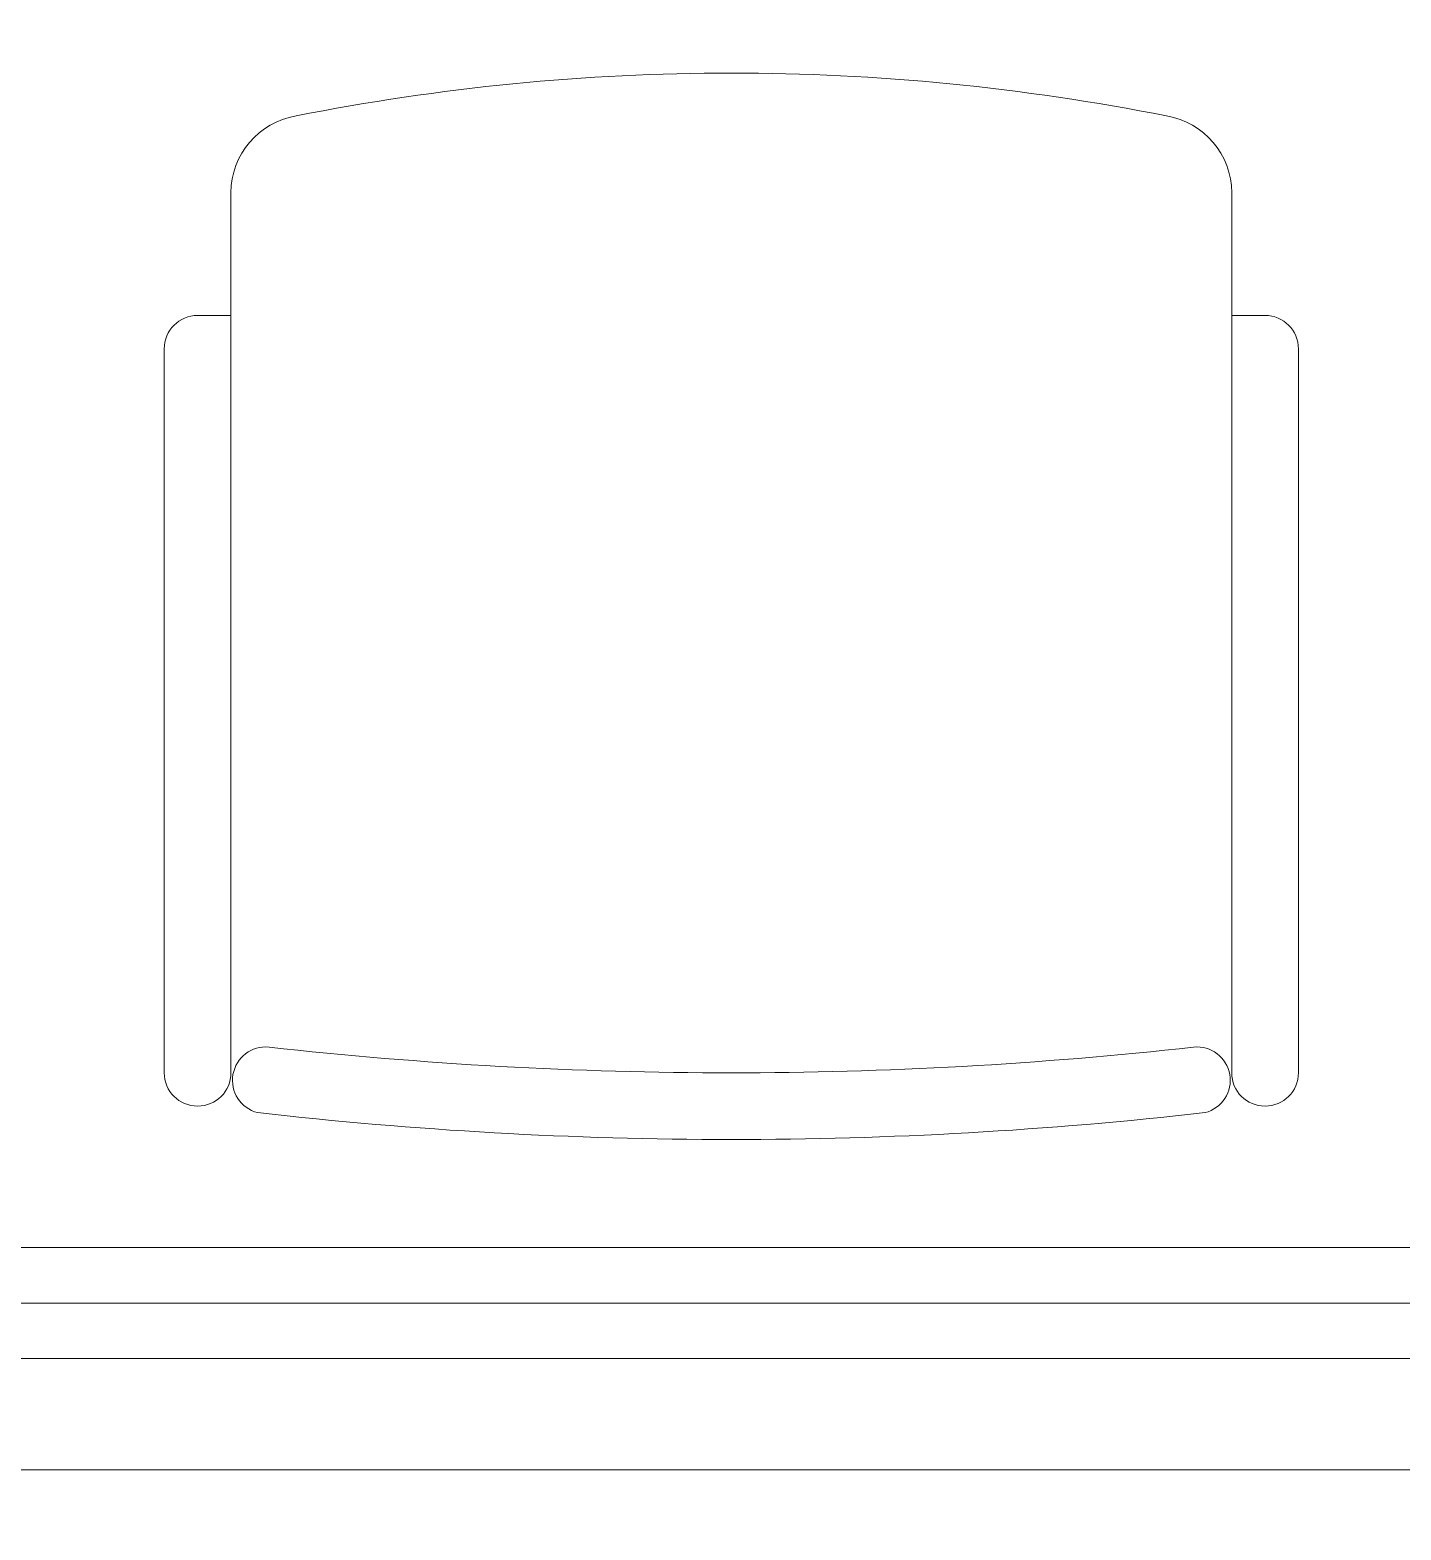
# Model space of a CAD drawing. Header units: millimetres. Extents: x 26027 to 581921, y 7230 to 233891.
# Drawn here: x 482363 to 482980, y 197213 to 197888 of the extents above; entities that cross this region are included whole.
import ezdxf

# ---------------------------------------------------------------- set-up
doc = ezdxf.new("R2010")
doc.units = ezdxf.units.MM
doc.header["$LTSCALE"] = 5
doc.layers.add('Aluminum', color=7, linetype='Continuous', lineweight=5)
doc.layers.add('Medical Equipment and Furniture', color=163, linetype='Continuous', lineweight=0)
doc.layers.add('EXF', color=7, linetype='Continuous', lineweight=0, true_color=0x4e7e3e)

# ---------------------------------------------------------------- blocks, each defined once
blk = doc.blocks.new('GF21016-P')
at = {"color": 0, "extrusion": (-1.24384e-09, -1.20261e-09, -1)}
for p, q in [((0.01278, 0.01793), (0.01278, 0.41365)), ((0.46278, 0.01793), (0.46278, 0.41365)), ((-0.00222, 0.35848), (0.01278, 0.35848)), ((0.47778, 0.35848), (0.46278, 0.35848)), ((-0.01722, 0.01793), (-0.01722, 0.34348)), ((0.49278, 0.01793), (0.49278, 0.34348)), ((0.47778, 0.00293), (0.47778, 0.00293))]:
    blk.add_line(p, q, dxfattribs=at)
for centre, radius, start, end in [((-0.23778, -0.5362), 1.00364, 78.75684, 101.24316), ((-0.04778, 0.41365), 0.035, 0, 80.65572), ((-0.42778, 0.41365), 0.035, 99.34428, 180), ((0.00222, 0.34348), 0.015, 0, 90), ((-0.47778, 0.34348), 0.015, 90, 180), ((-0.02845, 0.01455), 0.01501, 284.3864, 95.52091), ((-0.23778, 1.89282), 1.8749, 263.6341, 276.3659), ((-0.4471, 0.01455), 0.01501, 84.47909, 255.6136), ((0.00222, 0.01793), 0.015, 270, 0), ((0.00222, 0.01793), 0.015, 180, 270), ((-0.47778, 0.01793), 0.015, 270, 0), ((-0.47778, 0.01793), 0.015, 180, 270), ((-0.23778, 1.87344), 1.8855, 263.51186, 276.48814)]:
    blk.add_arc(centre, radius, start, end, dxfattribs=at)

msp = doc.modelspace()

# ---------------------------------------------------------------- hatches: boundary and pattern name
h = msp.add_hatch()
h.set_pattern_fill('CROSS', color=85, scale=10)
h.set_pattern_definition([(0, (368880, 104830), (63.5, 63.5), [31.75, -95.25]), (90, (368895.875, 104814.125), (-63.5, 63.5), [31.75, -95.25])])
edge = h.paths.add_edge_path()
edge.add_line((457685.58, 145694.32), (457685.58, 152806.09))
edge.add_line((457685.58, 152806.09), (462487.44, 152806.09))
edge.add_line((462487.44, 152806.09), (462487.44, 145900.86))
edge.add_line((462487.44, 145900.86), (462587.44, 145901.08))
edge.add_line((462587.44, 145901.08), (462587.44, 152806.09))
edge.add_line((462587.44, 152806.09), (464555.85, 152806.09))
edge.add_line((464555.85, 152806.09), (469284.36, 152806.09))
edge.add_line((469284.36, 152806.09), (471903.68, 152806.09))
edge.add_line((471903.68, 152806.09), (471903.68, 142653.21))
edge.add_line((471903.68, 142653.21), (478231.4, 142645.85))
edge.add_line((478231.4, 142645.85), (478231.4, 142845.16))
edge.add_line((478231.4, 142845.16), (472503.68, 142845.16))
edge.add_line((472503.68, 142845.16), (472503.68, 157839.95))
edge.add_line((472503.68, 157839.95), (472503.99, 159009.18))
edge.add_line((472503.99, 159009.18), (479768.57, 159009.18))
edge.add_line((479768.57, 159009.18), (479768.57, 159109.18))
edge.add_line((479768.57, 159109.18), (472503.68, 159109.18))
edge.add_line((472503.68, 159109.18), (472503.68, 169315.57))
edge.add_line((472503.68, 169315.57), (478921.1, 169315.57))
edge.add_line((478921.1, 169315.57), (484286.41, 169315.57))
edge.add_line((484286.41, 169315.57), (484286.41, 166351.21))
edge.add_line((484286.41, 166351.21), (484486.41, 166351.21))
edge.add_line((484486.41, 166351.21), (484486.41, 169515.57))
edge.add_line((484486.41, 169515.57), (479083.84, 169515.57))
edge.add_line((479083.84, 169515.57), (479083.84, 190946.93))
edge.add_line((479083.84, 190946.93), (479083.84, 191341.64))
edge.add_line((479083.84, 191341.64), (478883.84, 191341.64))
edge.add_line((478883.84, 191341.64), (478883.84, 195124.29))
edge.add_line((478883.84, 195124.29), (477262.37, 195124.29))
edge.add_line((477262.37, 195124.29), (477262.37, 205421.18))
edge.add_line((477262.37, 205421.18), (474368.03, 205421.18))
edge.add_line((474368.03, 205421.18), (469356.92, 205421.18))
edge.add_line((469356.92, 205421.18), (469256.92, 205421.18))
edge.add_line((469256.92, 205421.18), (469256.92, 204391.28))
edge.add_line((469256.92, 204391.28), (469856.92, 204391.28))
edge.add_line((469856.92, 204391.28), (469856.92, 204821.18))
edge.add_line((469856.92, 204821.18), (471179.26, 204821.18))
edge.add_line((471179.26, 204821.18), (471179.26, 204391.28))
edge.add_line((471179.26, 204391.28), (471779.26, 204391.28))
edge.add_line((471779.26, 204391.28), (471779.26, 204821.18))
edge.add_line((471779.26, 204821.18), (476662.37, 204821.18))
edge.add_line((476662.37, 204821.18), (476662.37, 194457.56))
edge.add_line((476662.37, 194457.56), (478283.84, 194457.56))
edge.add_line((478283.84, 194457.56), (478283.84, 169915.57))
edge.add_line((478283.84, 169915.57), (471903.68, 169915.57))
edge.add_line((471903.68, 169915.57), (471903.68, 159211.95))
edge.add_line((471903.68, 159211.95), (470513.73, 159211.95))
edge.add_line((470513.73, 159211.95), (470513.73, 159111.95))
edge.add_line((470513.73, 159111.95), (471903.68, 159111.95))
edge.add_line((471903.68, 159111.95), (471903.68, 153006.09))
edge.add_line((471903.68, 153006.09), (462587.44, 153006.09))
edge.add_line((462587.44, 153006.09), (462487.44, 152906.09))
edge.add_line((462487.44, 152906.09), (457585.58, 152906.09))
edge.add_line((457585.58, 152906.09), (457585.58, 145694.32))
at = {"layer": 'EXF'}
h = msp.add_hatch(dxfattribs=at)
h.set_pattern_fill('CROSS', color=256, scale=10)
edge = h.paths.add_edge_path()
edge.add_line((464555.85, 152806.09), (469284.36, 152806.09))
edge.add_line((469284.36, 152806.09), (471903.68, 152806.09))
edge.add_line((471903.68, 152806.09), (471903.68, 142653.21))
edge.add_line((471903.68, 142653.21), (478231.4, 142645.85))
edge.add_line((478231.4, 142645.85), (478231.4, 142845.16))
edge.add_line((478231.4, 142845.16), (472503.68, 142845.16))
edge.add_line((472503.68, 142845.16), (472503.68, 157839.95))
edge.add_line((472503.68, 157839.95), (472503.99, 159009.18))
edge.add_line((472503.99, 159009.18), (479768.57, 159009.18))
edge.add_line((479768.57, 159009.18), (479768.57, 159109.18))
edge.add_line((479768.57, 159109.18), (472503.68, 159109.18))
edge.add_line((472503.68, 159109.18), (472503.68, 169315.57))
edge.add_line((472503.68, 169315.57), (478921.1, 169315.57))
edge.add_line((478921.1, 169315.57), (484286.41, 169315.57))
edge.add_line((484286.41, 169315.57), (484286.41, 166351.21))
edge.add_line((484286.41, 166351.21), (484486.41, 166351.21))
edge.add_line((484486.41, 166351.21), (484486.41, 169515.57))
edge.add_line((484486.41, 169515.57), (479083.84, 169515.57))
edge.add_line((479083.84, 169515.57), (479083.84, 190946.93))
edge.add_line((479083.84, 190946.93), (479083.84, 191341.64))
edge.add_line((479083.84, 191341.64), (478883.84, 191341.64))
edge.add_line((478883.84, 191341.64), (478883.84, 195124.29))
edge.add_line((478883.84, 195124.29), (477262.37, 195124.29))
edge.add_line((477262.37, 195124.29), (477262.37, 205421.18))
edge.add_line((477262.37, 205421.18), (474368.03, 205421.18))
edge.add_line((474368.03, 205421.18), (469356.92, 205421.18))
edge.add_line((469356.92, 205421.18), (469256.92, 205421.18))
edge.add_line((469256.92, 205421.18), (469256.92, 204391.28))
edge.add_line((469256.92, 204391.28), (469856.92, 204391.28))
edge.add_line((469856.92, 204391.28), (469856.92, 204821.18))
edge.add_line((469856.92, 204821.18), (471179.26, 204821.18))
edge.add_line((471179.26, 204821.18), (471179.26, 204391.28))
edge.add_line((471179.26, 204391.28), (471779.26, 204391.28))
edge.add_line((471779.26, 204391.28), (471779.26, 204821.18))
edge.add_line((471779.26, 204821.18), (476662.37, 204821.18))
edge.add_line((476662.37, 204821.18), (476662.37, 194457.56))
edge.add_line((476662.37, 194457.56), (478283.84, 194457.56))
edge.add_line((478283.84, 194457.56), (478283.84, 169915.57))
edge.add_line((478283.84, 169915.57), (471903.68, 169915.57))
edge.add_line((471903.68, 169915.57), (471903.68, 159211.95))
edge.add_line((471903.68, 159211.95), (470513.73, 159211.95))
edge.add_line((470513.73, 159211.95), (470513.73, 159111.95))
edge.add_line((470513.73, 159111.95), (471903.68, 159111.95))
edge.add_line((471903.68, 159111.95), (471903.68, 153006.09))
edge.add_line((471903.68, 153006.09), (462587.44, 153006.09))

# ---------------------------------------------------------------- linework, layer by layer
at = {"layer": 'Aluminum'}
for p, q in [((480556.73, 197340.27, -2.36), (484212.08, 197340.27, -2.36)), ((480613.77, 197315.27, -2.36), (484162.08, 197315.27, -2.36)), ((480563.77, 197290.27, -2.36), (484212.08, 197290.27, -2.36)), ((480556.73, 197240.27, -2.36), (484212.08, 197240.27, -2.36))]:
    msp.add_line(p, q, dxfattribs=at)

# ---------------------------------------------------------------- block references
at = {"layer": 'Medical Equipment and Furniture', "extrusion": (2.67577e-11, 8.17196e-07, -1), "xscale": 1000, "yscale": 1000, "zscale": 1000, "rotation": 359.9999748871168}
msp.add_blockref('GF21016-P', (-482916.48, 197400.86, -0.33), dxfattribs=at)

doc.saveas('drawing.dxf')
